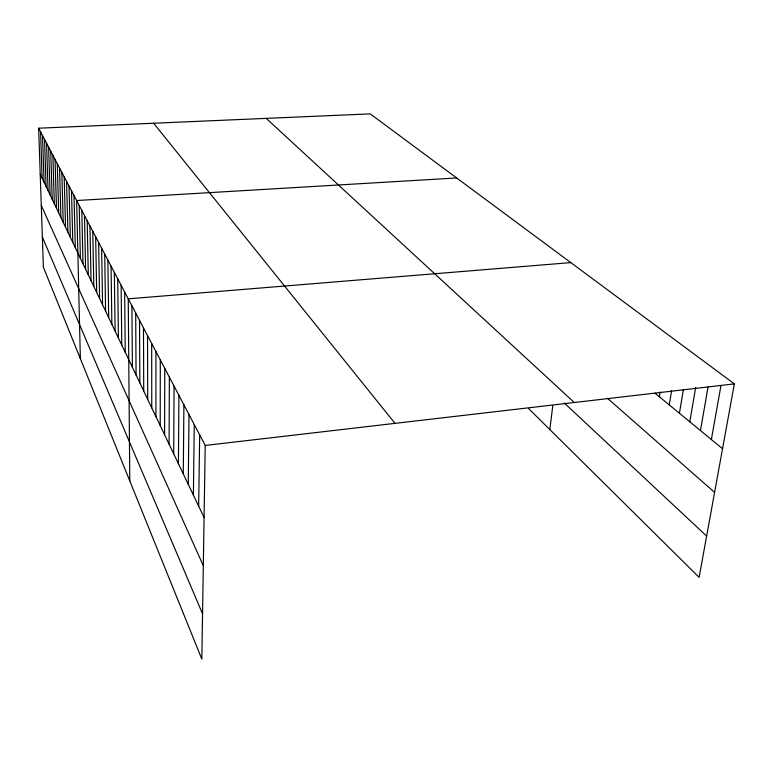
<?xml version="1.0" encoding="UTF-8"?>
<svg xmlns="http://www.w3.org/2000/svg" width="773" height="773" viewBox="0 0 773 773"><rect width="100%" height="100%" fill="white"/><g stroke="black" fill="none" stroke-linecap="round" stroke-linejoin="round"><path stroke-width="1.16" d="M155.933 416.599L155.943 351.589M160.204 425.556L160.301 359.889M164.591 434.726L164.775 368.412M169.084 444.146L169.364 377.156M173.693 453.799L174.08 386.133M178.418 463.713L178.921 395.361M183.278 473.888L183.897 404.83M188.264 484.342L189.008 414.56M193.395 495.087L194.255 424.57M198.661 506.122L199.666 434.861M38.65 128.202L205.222 445.451L201.83 659.118L43.394 267.226L38.65 128.202L370.248 113.882L734.35 383.881L699.121 577.354L528.539 408.492M549.806 429.537L552.801 405.699M659.369 396.781L660.123 392.066M669.283 404.936L671.602 390.665M679.428 413.275L683.342 389.727M689.816 421.826L695.681 387.35M700.464 430.58L708.039 386.993M711.363 439.547L720.929 385.824M205.222 445.451L734.35 383.881M570.803 262.607L128.241 298.842L129.787 480.893M456.659 177.964L76.624 200.536L80.353 358.633M654.973 393.157L722.542 448.746M607.433 398.259L714.59 492.391M266.241 118.375L574.271 402.511M564.377 403.052L706.628 536.104M153.634 123.245L395.013 423.372M40.215 174.147L204.082 517.475M41.288 205.444L203.318 565.72M42.37 237.079L202.555 613.849M40.573 131.874L42.129 178.157M46.564 143.266L48.071 190.602M44.534 139.401L46.061 186.39M42.534 135.604L44.08 182.235M52.864 155.286L54.332 203.724M50.728 151.208L52.206 199.27M48.622 147.199L50.119 194.902M57.27 163.663L58.69 212.865M55.047 159.431L56.497 208.246M64.178 176.833L65.55 227.214M61.83 172.36L63.222 222.344M59.531 167.973L60.932 217.561M69.019 186.032L70.333 237.243M66.575 181.394L67.918 232.18M74.034 195.608L75.3 247.66M71.502 190.776L72.797 242.403M81.803 210.382L82.982 263.738M79.184 205.405L80.392 258.327M87.175 220.634L88.296 274.879M84.46 215.454L85.61 269.255M92.779 231.301L93.823 286.474M89.948 225.909L91.03 280.618M98.615 242.422L99.591 298.542M95.668 236.809L96.673 292.445M104.713 254.017L105.592 311.123M101.63 248.162L102.558 304.765M111.061 266.125L111.853 324.245M107.853 260.008L108.693 317.606M114.346 272.376L115.09 331.018M121.139 285.305L121.767 345.019M117.709 278.773L118.395 337.936M124.646 292.001L125.226 352.256M131.922 305.847L132.376 367.233M135.69 313.017L136.067 374.982M143.488 327.878L143.73 391.032M139.546 320.36L139.855 382.915M147.537 335.588L147.701 399.351M151.682 343.492L151.769 407.873"/></g></svg>
